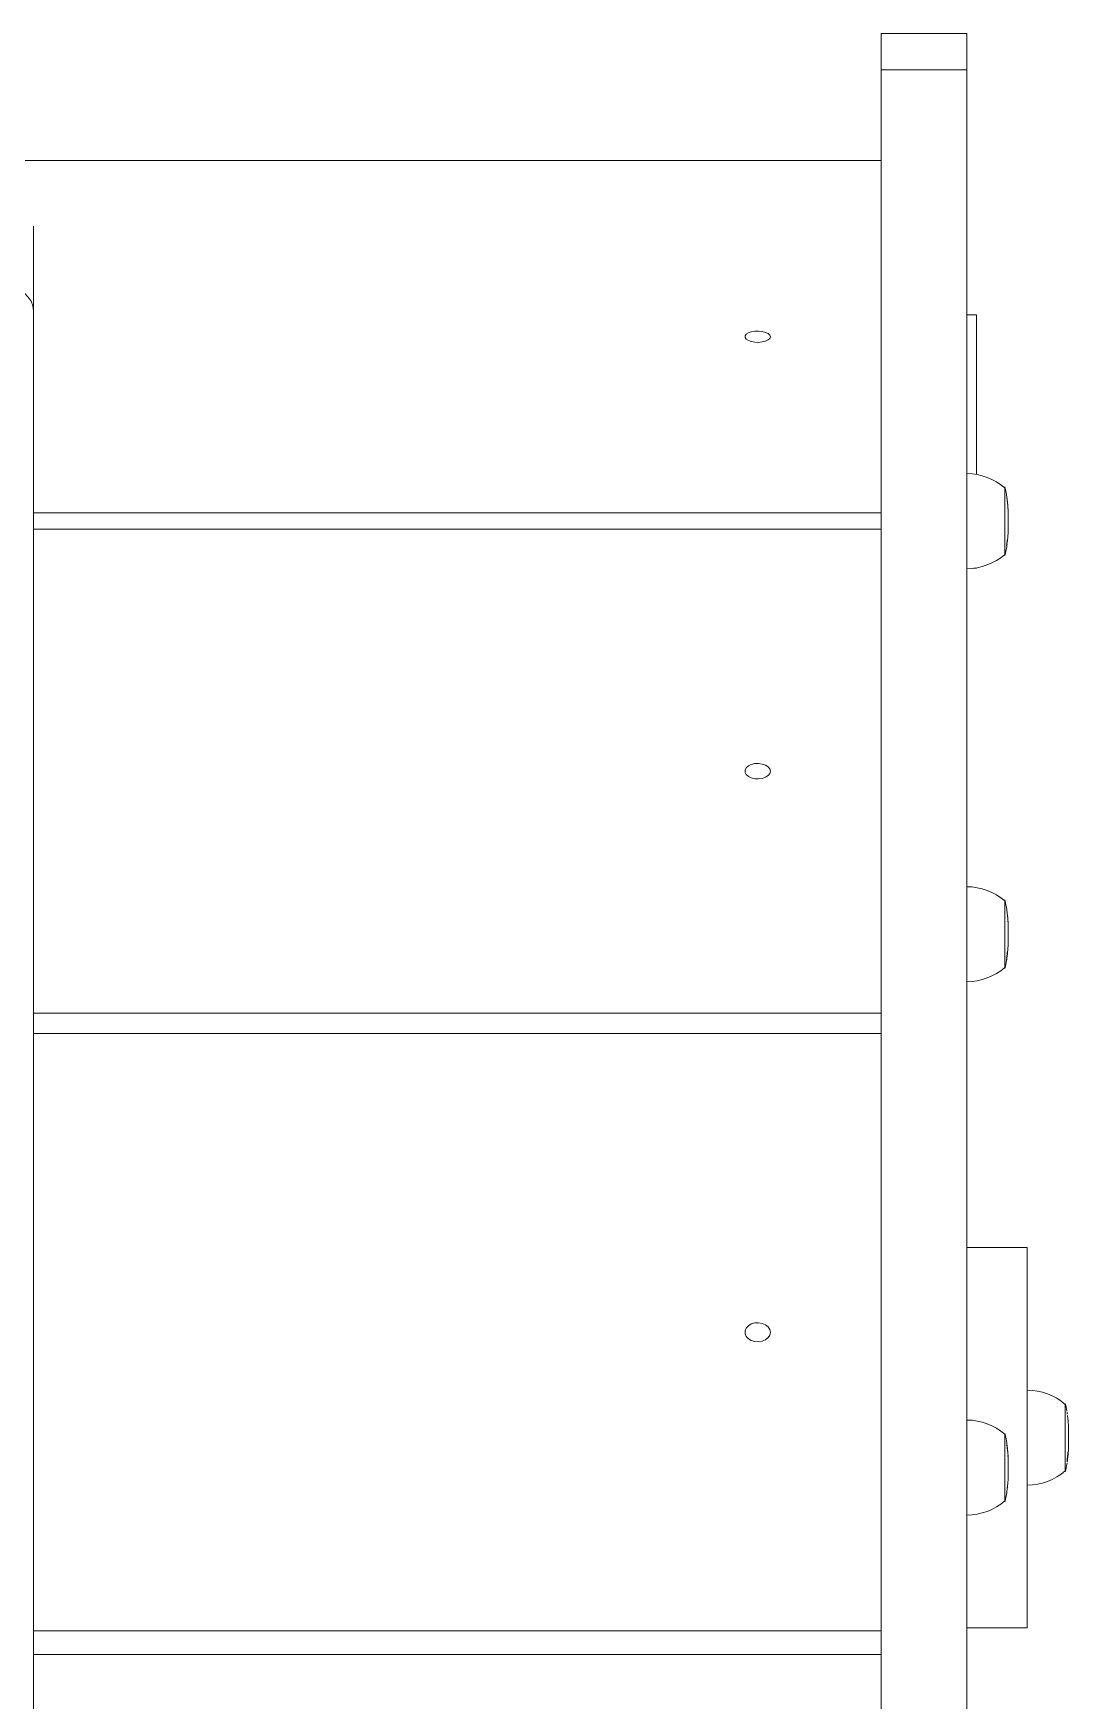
# Model space of a CAD drawing. Header units: millimetres. Extents: x -9848 to 7178, y -5300 to 6667.
# Drawn here: x -2133 to -1806, y 3236 to 3762 of the extents above; entities that cross this region are included whole.
import ezdxf

# ---------------------------------------------------------------- set-up
doc = ezdxf.new("R2010")
doc.units = ezdxf.units.MM
doc.layers.add('DIKOM_ОБЪЕКТ', color=7, linetype='Continuous')

msp = doc.modelspace()

# ---------------------------------------------------------------- linework, layer by layer
at = {"layer": 'DIKOM_ОБЪЕКТ', "color": 7, "linetype": 'Continuous', "lineweight": 15}
for p, q in [((-1838.08, 3761.67), (-1865.08, 3761.67)), ((-1865.08, 3750.13), (-1865.08, 3761.67)), ((-1838.08, 3750.13), (-1838.08, 3761.67)), ((-1865.08, 3750.13), (-1838.08, 3750.13)), ((-1865.08, 3750.13), (-1865.08, 2677.57)), ((-1838.08, 2622.79), (-1838.08, 3750.13)), ((-1865.08, 3721.51), (-2511.08, 3721.51)), ((-2132.58, 3674.14), (-2132.58, 3700.81)), ((-2132.58, 2849.92), (-2132.58, 3674.14)), ((-1838.08, 3672.88), (-1835.08, 3672.88)), ((-1835.08, 3672.88), (-1835.08, 3622.47)), ((-1826.08, 3618.54), (-1826.08, 3608.61)), ((-1825.49, 3615.36), (-1825.47, 3615.27)), ((-1825.46, 3615.22), (-1825.47, 3615.2)), ((-1825.42, 3614.87), (-1825.41, 3614.87)), ((-2132.58, 3610.37), (-1865.08, 3610.37)), ((-1825.12, 3611.78), (-1825.1, 3611.67)), ((-1825.08, 3611.22), (-1825.09, 3611.33)), ((-1825.06, 3610.51), (-1825.04, 3610.4)), ((-1825.02, 3608.37), (-1825.02, 3609.22)), ((-1825.03, 3609.19), (-1825.02, 3609.2)), ((-1865.08, 3605.25), (-2132.58, 3605.25)), ((-1826.08, 3608.61), (-1826.08, 3596.94)), ((-1825.03, 3608.21), (-1825.03, 3608.37)), ((-1825.03, 3607.71), (-1825.03, 3607.6)), ((-1825.03, 3606.84), (-1825.03, 3606.74)), ((-1825.02, 3607.71), (-1825.02, 3607.83)), ((-1825.02, 3606.89), (-1825.02, 3607.71)), ((-1825.02, 3606.83), (-1825.02, 3606.89)), ((-1825.02, 3606.27), (-1825.02, 3606.57)), ((-1825.43, 3600.62), (-1825.33, 3601.54)), ((-1825.31, 3601.47), (-1825.37, 3601)), ((-1825.28, 3602), (-1825.21, 3602.51)), ((-1825.25, 3602.1), (-1825.27, 3601.83)), ((-1835.08, 3592.88), (-1835.92, 3592.88)), ((-1835.08, 3593.01), (-1835.08, 3592.88)), ((-1826.08, 3488.22), (-1826.08, 3479.47)), ((-1825.41, 3484.58), (-1825.41, 3484.58)), ((-1826.08, 3479.47), (-1826.08, 3466.62)), ((-1825.12, 3481.58), (-1825.11, 3481.41)), ((-1825.08, 3480.95), (-1825.09, 3481.13)), ((-1825.06, 3480.33), (-1825.05, 3480.12)), ((-1825.03, 3478.06), (-1825.03, 3478.21)), ((-1825.03, 3477.56), (-1825.03, 3477.46)), ((-1825.02, 3478.23), (-1825.02, 3478.9)), ((-1825.02, 3476.71), (-1825.02, 3477.56)), ((-1825.28, 3471.95), (-1825.19, 3472.29)), ((-1825.07, 3474.06), (-1825.07, 3474.04)), ((-1825.02, 3476.38), (-1825.02, 3476.71)), ((-1825.02, 3475.95), (-1825.02, 3476.37)), ((-1825.46, 3469.95), (-1825.45, 3469.96)), ((-1825.45, 3469.96), (-1825.33, 3471.5)), ((-1825.31, 3471.31), (-1825.45, 3470.02)), ((-1825.23, 3471.89), (-1825.27, 3471.66)), ((-2132.58, 3452.47), (-1865.08, 3452.47)), ((-1865.08, 3446.09), (-2132.58, 3446.09)), ((-1819.03, 3378.57), (-1838.08, 3378.57)), ((-1819.03, 3378.57), (-1819.03, 3258.57)), ((-1807.03, 3329.37), (-1807.03, 3307.77)), ((-1826.08, 3319.93), (-1826.08, 3308.02)), ((-1806.17, 3324.02), (-1806.18, 3324.08)), ((-1806.14, 3323.68), (-1806.13, 3323.66)), ((-1806.13, 3323.66), (-1806.13, 3323.65)), ((-1806.13, 3323.65), (-1806.13, 3323.53)), ((-1806.1, 3323.14), (-1806.11, 3323.33)), ((-1805.98, 3319.9), (-1805.98, 3320.05)), ((-1805.98, 3319.65), (-1805.98, 3319.9)), ((-1805.98, 3318.7), (-1805.98, 3319.65)), ((-1825.43, 3316.02), (-1825.41, 3316.02)), ((-1805.98, 3319.23), (-1805.98, 3318.7)), ((-1805.98, 3318.37), (-1805.98, 3318.7)), ((-1805.98, 3317.12), (-1805.98, 3317.72)), ((-1805.98, 3317.23), (-1805.98, 3317.05)), ((-1805.98, 3317.1), (-1805.98, 3317.12)), ((-1805.98, 3316.48), (-1805.98, 3316.35)), ((-1825.18, 3314.17), (-1825.19, 3314.26)), ((-1825.18, 3314.16), (-1825.18, 3314.17)), ((-1825.03, 3311.33), (-1825.03, 3311.28)), ((-1825.02, 3310.74), (-1825.03, 3311.27)), ((-1825.03, 3309.3), (-1825.03, 3309.54)), ((-1825.03, 3310.57), (-1825.02, 3310.74)), ((-1825.02, 3309.54), (-1825.02, 3310.59)), ((-1825.02, 3308.84), (-1825.02, 3309.52)), ((-1806.37, 3311.39), (-1806.44, 3310.89)), ((-1806.4, 3312.03), (-1806.37, 3312.03)), ((-1806.1, 3314.18), (-1806.09, 3314.12)), ((-1826.08, 3308.02), (-1826.08, 3298.33)), ((-1825.17, 3304.21), (-1825.19, 3304.09)), ((-1825.17, 3304.3), (-1825.17, 3304.24)), ((-1825.15, 3304.54), (-1825.14, 3304.66)), ((-1825.03, 3308.85), (-1825.03, 3308.69)), ((-1825.02, 3308.07), (-1825.02, 3308.84)), ((-1825.02, 3307.82), (-1825.02, 3308.07)), ((-1825.02, 3307.66), (-1825.02, 3307.82)), ((-1825.52, 3301.28), (-1825.53, 3301.2)), ((-1825.47, 3301.65), (-1825.45, 3301.74)), ((-1825.37, 3302.43), (-1825.33, 3302.65)), ((-1825.28, 3303.1), (-1825.25, 3303.56)), ((-2132.58, 3257.58), (-1865.08, 3257.58)), ((-1838.08, 3258.57), (-1819.03, 3258.57)), ((-1865.08, 3250.18), (-2132.58, 3250.18))]:
    msp.add_line(p, q, dxfattribs=at)
at = {"layer": 'DIKOM_ОБЪЕКТ', "color": 7, "linetype": 'Continuous', "lineweight": 15, "flags": 128}
for points in [[(-2132.58, 3674.14), (-2132.76, 3675.66), (-2133.3, 3677.13), (-2134.18, 3678.48), (-2135.36, 3679.66), (-2136.8, 3680.63), (-2138.44, 3681.35), (-2140.22, 3681.8), (-2142.08, 3681.95)], [(-1900.08, 3665.94), (-1900.25, 3665.42), (-1900.77, 3664.94), (-1901.58, 3664.55), (-1902.62, 3664.29), (-1903.78, 3664.17), (-1904.97, 3664.21), (-1906.08, 3664.4), (-1907.01, 3664.73), (-1907.68, 3665.17), (-1908.03, 3665.68), (-1908.03, 3666.21), (-1907.68, 3666.71), (-1907.01, 3667.15), (-1906.08, 3667.48), (-1904.97, 3667.67), (-1903.78, 3667.71), (-1902.62, 3667.6), (-1901.58, 3667.33), (-1900.77, 3666.94), (-1900.25, 3666.47), (-1900.08, 3665.94)], [(-1900.08, 3528.86), (-1900.25, 3528.14), (-1900.77, 3527.48), (-1901.58, 3526.95), (-1902.62, 3526.58), (-1903.78, 3526.42), (-1904.97, 3526.48), (-1906.08, 3526.74), (-1907.01, 3527.2), (-1907.68, 3527.8), (-1908.03, 3528.49), (-1908.03, 3529.22), (-1907.68, 3529.92), (-1907.01, 3530.52), (-1906.08, 3530.98), (-1904.97, 3531.24), (-1903.78, 3531.3), (-1902.62, 3531.13), (-1901.58, 3530.77), (-1900.77, 3530.24), (-1900.25, 3529.58), (-1900.08, 3528.86)], [(-1825.18, 3472.29), (-1825.18, 3472.31), (-1825.18, 3472.33), (-1825.18, 3472.34), (-1825.18, 3472.36), (-1825.18, 3472.38), (-1825.18, 3472.4), (-1825.17, 3472.41), (-1825.17, 3472.43)], [(-1900.08, 3351.83), (-1900.25, 3350.94), (-1900.77, 3350.14), (-1901.58, 3349.48), (-1902.62, 3349.03), (-1903.78, 3348.83), (-1904.97, 3348.89), (-1906.08, 3349.22), (-1907.01, 3349.78), (-1907.68, 3350.53), (-1908.03, 3351.38), (-1908.03, 3352.28), (-1907.68, 3353.14), (-1907.01, 3353.89), (-1906.08, 3354.45), (-1904.97, 3354.77), (-1903.78, 3354.84), (-1902.62, 3354.64), (-1901.58, 3354.19), (-1900.77, 3353.53), (-1900.25, 3352.72), (-1900.08, 3351.83)]]:
    msp.add_lwpolyline(points, dxfattribs=at)
at = {"layer": 'DIKOM_ОБЪЕКТ', "color": 7, "linetype": 'Continuous', "lineweight": 15}
for centre, radius, start, end in [((-1838.24, 3604.06), 18.68, 49.3788, 89.5091), ((-1866.86, 3609.22), 41.84, 8.3313, 12.8796), ((-1866.86, 3609.22), 41.84, 5.0332, 7.7), ((-1866.86, 3609.22), 41.84, 3.3645, 4.4328), ((-1866.86, 3609.22), 41.84, 1.6134, 2.7386), ((-1866.86, 3609.22), 41.84, 0, 0.9888), ((-1866.86, 3606.27), 41.84, 355.9106, 356.7552), ((-1866.86, 3606.27), 41.84, 357.3833, 0), ((-1866.86, 3606.27), 41.84, 347.1204, 351.2529), ((-1866.86, 3606.27), 41.84, 351.8853, 352.2381), ((-1866.86, 3606.27), 41.84, 352.7631, 354.2802), ((-1866.86, 3606.27), 41.84, 354.8444, 355.2839), ((-1838.24, 3611.42), 18.68, 270.4909, 310.6212), ((-1838.24, 3473.74), 18.68, 49.3788, 89.5091), ((-1866.86, 3478.9), 41.84, 8.4893, 12.8796), ((-1866.86, 3478.9), 41.84, 5.7991, 6.2721), ((-1866.86, 3478.9), 41.84, 3.4466, 4.7662), ((-1866.86, 3478.9), 41.84, 1.6687, 2.8111), ((-1866.86, 3478.9), 41.84, 0, 1.0346), ((-1866.86, 3475.95), 41.84, 355.8171, 356.7705), ((-1866.86, 3475.95), 41.84, 357.3926, 0), ((-1838.24, 3481.1), 18.68, 270.4909, 310.6212), ((-1866.86, 3475.95), 41.84, 347.1204, 350.7075), ((-1866.86, 3475.95), 41.84, 350.7075, 351.088), ((-1866.86, 3475.95), 41.84, 352.2381, 354.4405), ((-1819.19, 3314.9), 18.68, 49.3788, 89.5091), ((-1847.81, 3320.05), 41.84, 9.485, 12.8796), ((-1847.81, 3320.05), 41.84, 5.5293, 7.6011), ((-1838.24, 3305.46), 18.68, 49.3788, 89.5091), ((-1866.86, 3310.61), 41.84, 8.3533, 12.8796), ((-1847.81, 3320.05), 41.84, 3.1932, 4.233), ((-1847.81, 3320.05), 41.84, 0, 2.5989), ((-1866.86, 3310.61), 41.84, 5.0099, 7.7208), ((-1847.81, 3317.1), 41.84, 355.0127, 356.5108), ((-1847.81, 3317.1), 41.84, 357.1502, 358.2998), ((-1866.86, 3310.61), 41.84, 3.3758, 4.3449), ((-1866.86, 3310.61), 41.84, 1.621, 2.7485), ((-1847.81, 3317.1), 41.84, 347.1204, 350.9407), ((-1866.86, 3307.66), 41.84, 354.3779, 355.2697), ((-1866.86, 3307.66), 41.84, 355.8974, 356.8435), ((-1866.86, 3307.66), 41.84, 357.4333, 359.0041), ((-1819.19, 3322.25), 18.68, 270.4909, 310.6212), ((-1838.24, 3312.81), 18.68, 270.4909, 310.6212), ((-1866.86, 3307.66), 41.84, 347.1204, 351.2299), ((-1866.86, 3307.66), 41.84, 351.8636, 352.8148), ((-1866.86, 3307.66), 41.84, 353.321, 353.771)]:
    msp.add_arc(centre, radius, start, end, dxfattribs=at)
for points, knots in [([(-1825.32, 3614.09), (-1825.35, 3614.3), (-1825.4, 3614.72), (-1825.46, 3615.14), (-1825.49, 3615.36)], [0, 0, 0, 0, 0.489686, 1, 1, 1, 1]), ([(-1825.41, 3614.87), (-1825.4, 3614.74), (-1825.36, 3614.49), (-1825.33, 3614.23), (-1825.32, 3614.11)], [0, 0, 0, 0, 0.50995, 1, 1, 1, 1]), ([(-1825.32, 3614.11), (-1825.3, 3613.95), (-1825.27, 3613.69), (-1825.23, 3613.35), (-1825.21, 3613.09), (-1825.18, 3612.87), (-1825.18, 3612.81), (-1825.18, 3612.78)], [0, 0, 0, 0, 0.234331, 0.38072, 0.527303, 0.717614, 1, 1, 1, 1]), ([(-1825.15, 3612.45), (-1825.15, 3612.48), (-1825.16, 3612.53), (-1825.18, 3612.77), (-1825.21, 3613.1), (-1825.26, 3613.55), (-1825.3, 3613.9), (-1825.32, 3614.09)], [0, 0, 0, 0, 0.178357, 0.374807, 0.536365, 0.734367, 1, 1, 1, 1]), ([(-1825.09, 3611.33), (-1825.1, 3611.4), (-1825.1, 3611.56), (-1825.11, 3611.71), (-1825.12, 3611.78)], [0, 0, 0, 0, 0.524133, 1, 1, 1, 1]), ([(-1825.04, 3610.06), (-1825.05, 3610.13), (-1825.05, 3610.29), (-1825.05, 3610.44), (-1825.06, 3610.51)], [0, 0, 0, 0, 0.515761, 1, 1, 1, 1]), ([(-1825.03, 3609.96), (-1825.03, 3609.97), (-1825.03, 3610.01), (-1825.04, 3610.04), (-1825.04, 3610.06)], [0, 0, 0, 0, 0.502052, 1, 1, 1, 1]), ([(-1825.09, 3603.89), (-1825.09, 3603.94), (-1825.09, 3604.01), (-1825.08, 3604.43), (-1825.07, 3604.89), (-1825.05, 3605.34), (-1825.05, 3605.61), (-1825.04, 3605.71)], [0, 0, 0, 0, 0.303294, 0.5043, 0.705329, 0.898173, 1, 1, 1, 1]), ([(-1825.04, 3605.68), (-1825.04, 3605.5), (-1825.05, 3605.19), (-1825.06, 3604.81), (-1825.07, 3604.54), (-1825.07, 3604.39), (-1825.07, 3604.36), (-1825.07, 3604.34)], [0, 0, 0, 0, 0.256143, 0.437119, 0.617796, 0.843502, 1, 1, 1, 1]), ([(-1825.04, 3605.71), (-1825.04, 3605.94), (-1825.03, 3606.34), (-1825.02, 3606.74), (-1825.03, 3606.87), (-1825.03, 3606.91)], [0, 0, 0, 0, 0.490143, 0.850844, 1, 1, 1, 1]), ([(-1825.03, 3606.73), (-1825.03, 3606.68), (-1825.02, 3606.57), (-1825.03, 3606.26), (-1825.03, 3605.95), (-1825.04, 3605.75), (-1825.04, 3605.68)], [0, 0, 0, 0, 0.289567, 0.580323, 0.846014, 1, 1, 1, 1]), ([(-1825.03, 3607.6), (-1825.03, 3607.69), (-1825.03, 3607.79), (-1825.03, 3607.99), (-1825.03, 3608.11), (-1825.03, 3608.21)], [0, 0, 0, 0, 0.443493, 0.499611, 1, 1, 1, 1]), ([(-1825.53, 3600.09), (-1825.52, 3600.17), (-1825.5, 3600.32), (-1825.48, 3600.48), (-1825.47, 3600.54)], [0, 0, 0, 0, 0.563355, 1, 1, 1, 1]), ([(-1825.52, 3599.91), (-1825.51, 3599.92), (-1825.5, 3599.98), (-1825.52, 3600.04), (-1825.53, 3600.09)], [0, 0, 0, 0, 0.227391, 1, 1, 1, 1]), ([(-1825.47, 3600.54), (-1825.45, 3600.5), (-1825.43, 3600.44), (-1825.44, 3600.38), (-1825.45, 3600.36)], [0, 0, 0, 0, 0.657525, 1, 1, 1, 1]), ([(-1825.33, 3601.54), (-1825.33, 3601.62), (-1825.31, 3601.77), (-1825.29, 3601.93), (-1825.28, 3602)], [0, 0, 0, 0, 0.501733, 1, 1, 1, 1]), ([(-1825.3, 3601.7), (-1825.3, 3601.66), (-1825.3, 3601.61), (-1825.31, 3601.53), (-1825.31, 3601.49), (-1825.31, 3601.47)], [0, 0, 0, 0, 0.499936, 0.7498, 1, 1, 1, 1]), ([(-1825.27, 3601.83), (-1825.28, 3601.81), (-1825.28, 3601.78), (-1825.29, 3601.73), (-1825.3, 3601.72), (-1825.3, 3601.71)], [0, 0, 0, 0, 0.499662, 0.749722, 1, 1, 1, 1]), ([(-1825.3, 3601.71), (-1825.3, 3601.71), (-1825.3, 3601.71), (-1825.3, 3601.7), (-1825.3, 3601.7)], [0, 0, 0, 0, 0.525987, 1, 1, 1, 1]), ([(-1825.19, 3602.99), (-1825.18, 3603.06), (-1825.17, 3603.21), (-1825.16, 3603.36), (-1825.15, 3603.44)], [0, 0, 0, 0, 0.477985, 1, 1, 1, 1]), ([(-1825.17, 3602.83), (-1825.17, 3602.84), (-1825.16, 3602.89), (-1825.18, 3602.95), (-1825.19, 3602.99)], [0, 0, 0, 0, 0.266608, 1, 1, 1, 1]), ([(-1825.15, 3603.44), (-1825.14, 3603.39), (-1825.12, 3603.3), (-1825.15, 3603.21), (-1825.16, 3603.16)], [0, 0, 0, 0, 0.500078, 1, 1, 1, 1]), ([(-1825.32, 3483.86), (-1825.35, 3484.06), (-1825.4, 3484.48), (-1825.46, 3484.89), (-1825.49, 3485.1)], [0, 0, 0, 0, 0.489358, 1, 1, 1, 1]), ([(-1825.41, 3484.58), (-1825.4, 3484.45), (-1825.36, 3484.2), (-1825.33, 3483.95), (-1825.32, 3483.83)], [0, 0, 0, 0, 0.510108, 1, 1, 1, 1]), ([(-1825.17, 3482.37), (-1825.17, 3482.42), (-1825.18, 3482.55), (-1825.21, 3482.86), (-1825.26, 3483.32), (-1825.3, 3483.66), (-1825.32, 3483.86)], [0, 0, 0, 0, 0.149262, 0.369051, 0.638398, 1, 1, 1, 1]), ([(-1825.32, 3483.83), (-1825.3, 3483.67), (-1825.27, 3483.42), (-1825.23, 3483.07), (-1825.21, 3482.83), (-1825.2, 3482.74), (-1825.2, 3482.7)], [0, 0, 0, 0, 0.377925, 0.614034, 0.850388, 1, 1, 1, 1]), ([(-1825.09, 3481.13), (-1825.1, 3481.21), (-1825.1, 3481.36), (-1825.11, 3481.51), (-1825.12, 3481.58)], [0, 0, 0, 0, 0.524506, 1, 1, 1, 1]), ([(-1825.04, 3479.88), (-1825.05, 3479.96), (-1825.05, 3480.11), (-1825.05, 3480.26), (-1825.06, 3480.33)], [0, 0, 0, 0, 0.51496, 1, 1, 1, 1]), ([(-1825.03, 3479.65), (-1825.03, 3479.69), (-1825.03, 3479.77), (-1825.04, 3479.84), (-1825.04, 3479.88)], [0, 0, 0, 0, 0.501998, 1, 1, 1, 1]), ([(-1825.03, 3477.46), (-1825.03, 3477.55), (-1825.03, 3477.65), (-1825.03, 3477.85), (-1825.03, 3477.96), (-1825.03, 3478.06)], [0, 0, 0, 0, 0.443816, 0.500009, 1, 1, 1, 1]), ([(-1825.19, 3472.92), (-1825.18, 3472.99), (-1825.17, 3473.14), (-1825.16, 3473.29), (-1825.15, 3473.37)], [0, 0, 0, 0, 0.477126, 1, 1, 1, 1]), ([(-1825.18, 3472.43), (-1825.17, 3472.5), (-1825.16, 3472.66), (-1825.18, 3472.83), (-1825.19, 3472.92)], [0, 0, 0, 0, 0.423042, 1, 1, 1, 1]), ([(-1825.15, 3473.37), (-1825.14, 3473.26), (-1825.12, 3473.1), (-1825.14, 3472.94), (-1825.14, 3472.89)], [0, 0, 0, 0, 0.702651, 1, 1, 1, 1]), ([(-1825.09, 3473.62), (-1825.09, 3473.69), (-1825.09, 3473.82), (-1825.08, 3474.29), (-1825.07, 3474.78), (-1825.05, 3475.24), (-1825.05, 3475.51), (-1825.04, 3475.6)], [0, 0, 0, 0, 0.303237, 0.504148, 0.705156, 0.898115, 1, 1, 1, 1]), ([(-1825.09, 3473.68), (-1825.09, 3473.63), (-1825.09, 3473.53), (-1825.09, 3473.59), (-1825.09, 3473.62)], [0, 0, 0, 0, 0.500054, 1, 1, 1, 1]), ([(-1825.04, 3475.53), (-1825.04, 3475.35), (-1825.05, 3475.04), (-1825.06, 3474.64), (-1825.07, 3474.33), (-1825.07, 3474.15), (-1825.07, 3474.09), (-1825.07, 3474.06)], [0, 0, 0, 0, 0.256096, 0.437043, 0.61782, 0.843471, 1, 1, 1, 1]), ([(-1825.04, 3475.6), (-1825.04, 3475.83), (-1825.03, 3476.22), (-1825.02, 3476.58), (-1825.03, 3476.69), (-1825.03, 3476.72)], [0, 0, 0, 0, 0.490706, 0.851852, 1, 1, 1, 1]), ([(-1825.03, 3476.49), (-1825.03, 3476.44), (-1825.02, 3476.36), (-1825.03, 3476.09), (-1825.03, 3475.79), (-1825.04, 3475.6), (-1825.04, 3475.53)], [0, 0, 0, 0, 0.289621, 0.580215, 0.845949, 1, 1, 1, 1]), ([(-1825.53, 3470.06), (-1825.52, 3470.15), (-1825.5, 3470.3), (-1825.48, 3470.45), (-1825.47, 3470.51)], [0, 0, 0, 0, 0.56323, 1, 1, 1, 1]), ([(-1825.53, 3469.47), (-1825.52, 3469.56), (-1825.49, 3469.75), (-1825.52, 3469.95), (-1825.53, 3470.06)], [0, 0, 0, 0, 0.443187, 1, 1, 1, 1]), ([(-1825.47, 3470.51), (-1825.45, 3470.42), (-1825.43, 3470.23), (-1825.45, 3470.05), (-1825.46, 3469.95)], [0, 0, 0, 0, 0.500173, 1, 1, 1, 1]), ([(-1825.33, 3471.5), (-1825.33, 3471.57), (-1825.31, 3471.72), (-1825.29, 3471.87), (-1825.28, 3471.95)], [0, 0, 0, 0, 0.501748, 1, 1, 1, 1]), ([(-1825.3, 3471.6), (-1825.3, 3471.55), (-1825.3, 3471.48), (-1825.31, 3471.38), (-1825.31, 3471.33), (-1825.31, 3471.31)], [0, 0, 0, 0, 0.499895, 0.749913, 1, 1, 1, 1]), ([(-1825.27, 3471.66), (-1825.28, 3471.65), (-1825.28, 3471.64), (-1825.29, 3471.61), (-1825.3, 3471.61), (-1825.3, 3471.61)], [0, 0, 0, 0, 0.499697, 0.749764, 1, 1, 1, 1]), ([(-1825.3, 3471.61), (-1825.3, 3471.6), (-1825.3, 3471.6), (-1825.3, 3471.6), (-1825.3, 3471.6)], [0, 0, 0, 0, 0.526297, 1, 1, 1, 1]), ([(-1806.4, 3325.99), (-1806.41, 3326.08), (-1806.44, 3326.29), (-1806.48, 3326.49), (-1806.49, 3326.6)], [0, 0, 0, 0, 0.456232, 1, 1, 1, 1]), ([(-1806.11, 3323.33), (-1806.12, 3323.44), (-1806.14, 3323.67), (-1806.16, 3323.9), (-1806.17, 3324.02)], [0, 0, 0, 0, 0.512978, 1, 1, 1, 1]), ([(-1806, 3321.13), (-1806.01, 3321.33), (-1806.02, 3321.69), (-1806.03, 3322.1), (-1806.04, 3322.34), (-1806.04, 3322.37), (-1806.04, 3322.38)], [0, 0, 0, 0, 0.312449, 0.572611, 0.832099, 1, 1, 1, 1]), ([(-1806.02, 3321.95), (-1806.02, 3321.95), (-1806.02, 3321.97), (-1806.02, 3321.86), (-1806.01, 3321.63), (-1806, 3321.33), (-1805.99, 3321.12), (-1805.99, 3321.04)], [0, 0, 0, 0, 0.103234, 0.346671, 0.590347, 0.841229, 1, 1, 1, 1]), ([(-1805.98, 3319.65), (-1805.98, 3319.78), (-1805.98, 3320.06), (-1805.99, 3320.59), (-1806, 3320.95), (-1806, 3321.13)], [0, 0, 0, 0, 0.327857, 0.659238, 1, 1, 1, 1]), ([(-1805.99, 3321.04), (-1805.99, 3320.89), (-1805.98, 3320.61), (-1805.98, 3320.21), (-1805.98, 3319.97), (-1805.98, 3319.89), (-1805.98, 3319.88)], [0, 0, 0, 0, 0.358588, 0.660976, 0.963446, 1, 1, 1, 1]), ([(-1825.49, 3316.43), (-1825.47, 3316.49), (-1825.45, 3316.58), (-1825.47, 3316.66), (-1825.48, 3316.68)], [0, 0, 0, 0, 0.725047, 1, 1, 1, 1]), ([(-1825.32, 3315.17), (-1825.35, 3315.38), (-1825.4, 3315.8), (-1825.46, 3316.22), (-1825.49, 3316.43)], [0, 0, 0, 0, 0.489482, 1, 1, 1, 1]), ([(-1825.41, 3316.22), (-1825.4, 3316.2), (-1825.39, 3316.14), (-1825.4, 3316.07), (-1825.41, 3316.02)], [0, 0, 0, 0, 0.314732, 1, 1, 1, 1]), ([(-1825.41, 3316.02), (-1825.4, 3315.89), (-1825.36, 3315.64), (-1825.33, 3315.38), (-1825.32, 3315.26)], [0, 0, 0, 0, 0.509974, 1, 1, 1, 1]), ([(-1825.32, 3315.26), (-1825.3, 3315.1), (-1825.27, 3314.85), (-1825.23, 3314.53), (-1825.21, 3314.31), (-1825.19, 3314.17), (-1825.18, 3314.17), (-1825.18, 3314.17)], [0, 0, 0, 0, 0.25595, 0.415754, 0.575784, 0.783527, 1, 1, 1, 1]), ([(-1825.14, 3313.72), (-1825.14, 3313.72), (-1825.15, 3313.71), (-1825.18, 3313.94), (-1825.21, 3314.21), (-1825.26, 3314.64), (-1825.3, 3314.98), (-1825.32, 3315.17)], [0, 0, 0, 0, 0.334253, 0.493496, 0.624365, 0.784765, 1, 1, 1, 1]), ([(-1806.07, 3315.18), (-1806.07, 3315.25), (-1806.06, 3315.4), (-1806.05, 3315.54), (-1806.05, 3315.62)], [0, 0, 0, 0, 0.475858, 1, 1, 1, 1]), ([(-1806.06, 3314.55), (-1806.05, 3314.63), (-1806.04, 3314.84), (-1806.06, 3315.05), (-1806.07, 3315.18)], [0, 0, 0, 0, 0.369577, 1, 1, 1, 1]), ([(-1806.05, 3315.62), (-1806.04, 3315.49), (-1806.02, 3315.29), (-1806.03, 3315.09), (-1806.03, 3315.02)], [0, 0, 0, 0, 0.655208, 1, 1, 1, 1]), ([(-1806.01, 3316.42), (-1806.01, 3316.49), (-1806.01, 3316.64), (-1806, 3316.79), (-1806, 3316.86)], [0, 0, 0, 0, 0.48387, 1, 1, 1, 1]), ([(-1806, 3315.86), (-1806, 3315.91), (-1805.99, 3316.1), (-1806, 3316.29), (-1806.01, 3316.42)], [0, 0, 0, 0, 0.294904, 1, 1, 1, 1]), ([(-1806, 3316.86), (-1805.99, 3316.8), (-1805.98, 3316.67), (-1805.98, 3316.55), (-1805.98, 3316.48)], [0, 0, 0, 0, 0.498433, 1, 1, 1, 1]), ([(-1805.98, 3318.61), (-1805.98, 3318.71), (-1805.98, 3318.92), (-1805.98, 3319.13), (-1805.98, 3319.23)], [0, 0, 0, 0, 0.499627, 1, 1, 1, 1]), ([(-1805.98, 3316.48), (-1805.98, 3317.12), (-1805.97, 3317.83), (-1805.98, 3318.53), (-1805.98, 3318.61)], [0, 0, 0, 0, 0.896952, 1, 1, 1, 1]), ([(-1825.14, 3313.78), (-1825.14, 3313.78), (-1825.14, 3313.74), (-1825.14, 3313.73), (-1825.14, 3313.72)], [0, 0, 0, 0, 0.029273, 1, 1, 1, 1]), ([(-1825.12, 3312.86), (-1825.1, 3312.92), (-1825.09, 3312.99), (-1825.1, 3313.06), (-1825.1, 3313.07)], [0, 0, 0, 0, 0.858062, 1, 1, 1, 1]), ([(-1825.09, 3312.41), (-1825.1, 3312.49), (-1825.1, 3312.64), (-1825.11, 3312.79), (-1825.12, 3312.86)], [0, 0, 0, 0, 0.524678, 1, 1, 1, 1]), ([(-1825.1, 3312.77), (-1825.09, 3312.71), (-1825.06, 3312.59), (-1825.08, 3312.47), (-1825.09, 3312.41)], [0, 0, 0, 0, 0.499902, 1, 1, 1, 1]), ([(-1825.06, 3311.59), (-1825.05, 3311.66), (-1825.03, 3311.72), (-1825.04, 3311.79), (-1825.04, 3311.79)], [0, 0, 0, 0, 0.917795, 1, 1, 1, 1]), ([(-1825.04, 3311.14), (-1825.05, 3311.22), (-1825.05, 3311.37), (-1825.05, 3311.52), (-1825.06, 3311.59)], [0, 0, 0, 0, 0.515798, 1, 1, 1, 1]), ([(-1825.03, 3311.27), (-1825.03, 3311.25), (-1825.03, 3311.21), (-1825.04, 3311.16), (-1825.04, 3311.14)], [0, 0, 0, 0, 0.502031, 1, 1, 1, 1]), ([(-1825.03, 3308.69), (-1825.03, 3308.78), (-1825.03, 3308.88), (-1825.03, 3309.09), (-1825.03, 3309.2), (-1825.03, 3309.3)], [0, 0, 0, 0, 0.442976, 0.5, 1, 1, 1, 1]), ([(-1806.45, 3311.68), (-1806.42, 3311.88), (-1806.36, 3312.28), (-1806.31, 3312.67), (-1806.29, 3312.86)], [0, 0, 0, 0, 0.511977, 1, 1, 1, 1]), ([(-1806.44, 3310.89), (-1806.43, 3311.02), (-1806.4, 3311.29), (-1806.43, 3311.55), (-1806.45, 3311.68)], [0, 0, 0, 0, 0.499861, 1, 1, 1, 1]), ([(-1806.28, 3312.76), (-1806.29, 3312.65), (-1806.32, 3312.4), (-1806.35, 3312.16), (-1806.37, 3312.03)], [0, 0, 0, 0, 0.488034, 1, 1, 1, 1]), ([(-1806.37, 3312.03), (-1806.36, 3311.93), (-1806.34, 3311.73), (-1806.36, 3311.53), (-1806.36, 3311.43)], [0, 0, 0, 0, 0.50007, 1, 1, 1, 1]), ([(-1806.36, 3311.43), (-1806.35, 3311.55), (-1806.31, 3311.8), (-1806.28, 3312.05), (-1806.27, 3312.17)], [0, 0, 0, 0, 0.510167, 1, 1, 1, 1]), ([(-1806.29, 3312.86), (-1806.26, 3313.06), (-1806.23, 3313.39), (-1806.18, 3313.79), (-1806.14, 3314.05), (-1806.11, 3314.19), (-1806.11, 3314.18), (-1806.1, 3314.18)], [0, 0, 0, 0, 0.272055, 0.450554, 0.629118, 0.863914, 1, 1, 1, 1]), ([(-1806.14, 3313.74), (-1806.14, 3313.74), (-1806.14, 3313.76), (-1806.16, 3313.69), (-1806.18, 3313.55), (-1806.21, 3313.3), (-1806.24, 3313.02), (-1806.27, 3312.84), (-1806.28, 3312.76)], [0, 0, 0, 0, 0.044534, 0.267076, 0.447952, 0.629734, 0.861465, 1, 1, 1, 1]), ([(-1806.27, 3312.17), (-1806.25, 3312.33), (-1806.22, 3312.58), (-1806.18, 3312.93), (-1806.16, 3313.22), (-1806.14, 3313.49), (-1806.13, 3313.62), (-1806.13, 3313.67), (-1806.13, 3313.68)], [0, 0, 0, 0, 0.219607, 0.35685, 0.494226, 0.672761, 0.937408, 1, 1, 1, 1]), ([(-1806.09, 3314.12), (-1806.1, 3314.03), (-1806.1, 3313.89), (-1806.13, 3313.49), (-1806.16, 3313.22), (-1806.17, 3313.06), (-1806.18, 3313.02)], [0, 0, 0, 0, 0.498332, 0.735663, 0.930697, 1, 1, 1, 1]), ([(-1825.19, 3304.09), (-1825.18, 3304.16), (-1825.17, 3304.31), (-1825.16, 3304.46), (-1825.15, 3304.54)], [0, 0, 0, 0, 0.477441, 1, 1, 1, 1]), ([(-1825.09, 3305.35), (-1825.09, 3305.35), (-1825.09, 3305.36), (-1825.08, 3305.61), (-1825.07, 3306.01), (-1825.05, 3306.43), (-1825.05, 3306.7), (-1825.04, 3306.79)], [0, 0, 0, 0, 0.143376, 0.390335, 0.637639, 0.874699, 1, 1, 1, 1]), ([(-1825.04, 3306.84), (-1825.04, 3306.66), (-1825.05, 3306.36), (-1825.06, 3306.03), (-1825.07, 3305.82), (-1825.07, 3305.75), (-1825.07, 3305.75), (-1825.07, 3305.76)], [0, 0, 0, 0, 0.286881, 0.48955, 0.691955, 0.944724, 1, 1, 1, 1]), ([(-1825.04, 3306.79), (-1825.04, 3307.03), (-1825.03, 3307.43), (-1825.02, 3307.88), (-1825.03, 3308.04), (-1825.03, 3308.08)], [0, 0, 0, 0, 0.497333, 0.863178, 1, 1, 1, 1]), ([(-1825.03, 3307.93), (-1825.03, 3307.88), (-1825.02, 3307.75), (-1825.03, 3307.44), (-1825.03, 3307.11), (-1825.04, 3306.91), (-1825.04, 3306.84)], [0, 0, 0, 0, 0.20008, 0.527106, 0.826578, 1, 1, 1, 1]), ([(-1825.53, 3301.2), (-1825.52, 3301.28), (-1825.5, 3301.43), (-1825.48, 3301.58), (-1825.47, 3301.65)], [0, 0, 0, 0, 0.563476, 1, 1, 1, 1]), ([(-1825.33, 3302.65), (-1825.33, 3302.72), (-1825.31, 3302.88), (-1825.29, 3303.03), (-1825.28, 3303.1)], [0, 0, 0, 0, 0.501739, 1, 1, 1, 1]), ([(-1825.3, 3302.9), (-1825.3, 3302.88), (-1825.3, 3302.85), (-1825.31, 3302.8), (-1825.31, 3302.78), (-1825.31, 3302.77)], [0, 0, 0, 0, 0.500105, 0.750002, 1, 1, 1, 1]), ([(-1825.27, 3303.12), (-1825.28, 3303.08), (-1825.28, 3303.03), (-1825.29, 3302.96), (-1825.3, 3302.92), (-1825.3, 3302.91)], [0, 0, 0, 0, 0.499825, 0.74972, 1, 1, 1, 1]), ([(-1825.3, 3302.91), (-1825.3, 3302.91), (-1825.3, 3302.9), (-1825.3, 3302.9), (-1825.3, 3302.9)], [0, 0, 0, 0, 0.577891, 1, 1, 1, 1])]:
    msp.add_open_spline(points, degree=3, knots=knots, dxfattribs=at)

doc.saveas('drawing.dxf')
